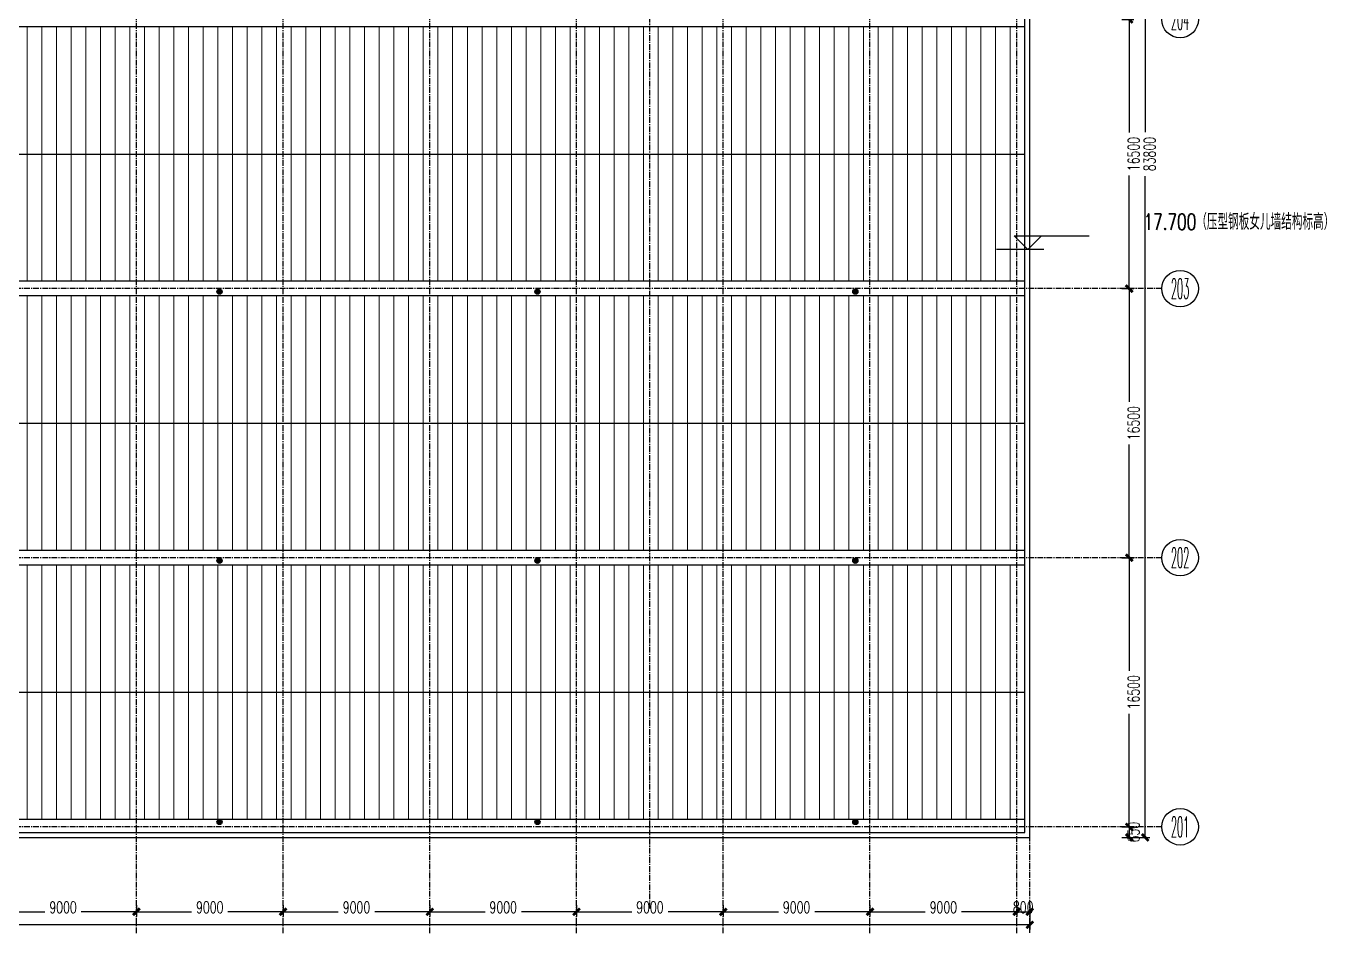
# Model space of a CAD drawing. Extents: x -599358 to 2865263, y -1062760 to 486533.
# Drawn here: x 1416432 to 1496236, y -927695 to -872087 of the extents above; entities that cross this region are included whole.
import ezdxf
from ezdxf.enums import TextEntityAlignment as Align

# ---------------------------------------------------------------- set-up
doc = ezdxf.new("R2010")
doc.units = 0
doc.linetypes.add('CENTER', pattern=[2, 1.25, -0.25, 0.25, -0.25])
for name, color, linetype in [('3符号', 173, 'Continuous'), ('A-LIN-V', 9, 'Continuous'), ('A-SFCE', 30, 'Continuous'), ('DIM', 173, 'Continuous'), ('DOTE', 1, 'CENTER'), ('虹吸雨水斗', 6, 'Continuous')]:
    doc.layers.add(name, color=color, linetype=linetype)
doc.layers.add('底板111', color=5, linetype='Continuous', lineweight=13)
doc.styles.add('_TCH_AXIS', font='COMPLEX', dxfattribs={"bigfont": 'GBCBIG'})
doc.styles.add('DHTEXT-1', font='romans.shx', dxfattribs={"width": 0.7, "bigfont": 'chinese.shx'})
doc.styles.add('卓越符号', font='ROMANS.shx', dxfattribs={"width": 0.7, "bigfont": 'CHINESE.shx'})
doc.dimstyles.new('ZN280', dxfattribs={"dimscale": 280, "dimtxt": 2.5, "dimasz": 1.5, "dimexe": 1, "dimexo": 2, "dimgap": 0.9, "dimtad": 1, "dimdec": 0, "dimdsep": 46, "dimtxsty": 'DHTEXT-1', "dimblk": 'ARCHTICK', "dimcen": 2.5, "dimclrd": 173, "dimclre": 173, "dimclrt": 7, "dimazin": 2, "dimtfac": 1, "dimtdec": 0, "dimtix": 1, "dimtmove": 2, "dimatfit": 3, "dimfxl": 0, "dimarcsym": 0})

# ---------------------------------------------------------------- blocks, each defined once
blk = doc.blocks.new('_ArchTick')
at = {"color": 0, "linetype": 'ByBlock', "const_width": 0.4}
blk.add_lwpolyline([(-0.5, -0.5), (0.5, 0.5)], dxfattribs=at)
blk = doc.blocks.new('*D1287')
at = {"layer": 'Defpoints', "color": 0, "ltscale": 2800, "transparency": 16777216}
for p in [(1414203, -925438), (1423203, -925438), (1423203, -926398)]:
    blk.add_point(p, dxfattribs=at)
at = {"layer": 'DIM', "color": 173, "linetype": 'ByBlock', "lineweight": -2, "ltscale": 2800, "transparency": 16777216}
for p, q in [((1414203, -925998), (1414203, -926678)), ((1414203, -926398), (1417588, -926398)), ((1423203, -926398), (1419819, -926398)), ((1423203, -925998), (1423203, -926678))]:
    blk.add_line(p, q, dxfattribs=at)
at = {"layer": 'DIM', "color": 173, "lineweight": -2, "ltscale": 2800, "transparency": 16777216, "xscale": 420, "yscale": 420, "zscale": 420, "rotation": 180}
blk.add_blockref('_ArchTick', (1414203, -926398), dxfattribs=at)
at = {"layer": 'DIM', "color": 173, "lineweight": -2, "ltscale": 2800, "transparency": 16777216, "xscale": 420, "yscale": 420, "zscale": 420}
blk.add_blockref('_ArchTick', (1423203, -926398), dxfattribs=at)
at = {"layer": 'DIM', "color": 7, "ltscale": 2800, "transparency": 16777216, "insert": (1418703, -926123), "char_height": 700, "attachment_point": 5, "style": 'DHTEXT-1'}
blk.add_mtext('9000', dxfattribs=at)
blk = doc.blocks.new('*D1288')
at = {"layer": 'Defpoints', "color": 0, "ltscale": 2800, "transparency": 16777216}
for p in [(1423203, -925438), (1432203, -925438), (1432203, -926398)]:
    blk.add_point(p, dxfattribs=at)
at = {"layer": 'DIM', "color": 173, "linetype": 'ByBlock', "lineweight": -2, "ltscale": 2800, "transparency": 16777216}
for p, q in [((1423203, -925998), (1423203, -926678)), ((1423203, -926398), (1426588, -926398)), ((1432203, -926398), (1428819, -926398)), ((1432203, -925998), (1432203, -926678))]:
    blk.add_line(p, q, dxfattribs=at)
at = {"layer": 'DIM', "color": 173, "lineweight": -2, "ltscale": 2800, "transparency": 16777216, "xscale": 420, "yscale": 420, "zscale": 420, "rotation": 180}
blk.add_blockref('_ArchTick', (1423203, -926398), dxfattribs=at)
at = {"layer": 'DIM', "color": 173, "lineweight": -2, "ltscale": 2800, "transparency": 16777216, "xscale": 420, "yscale": 420, "zscale": 420}
blk.add_blockref('_ArchTick', (1432203, -926398), dxfattribs=at)
at = {"layer": 'DIM', "color": 7, "ltscale": 2800, "transparency": 16777216, "insert": (1427703, -926123), "char_height": 700, "attachment_point": 5, "style": 'DHTEXT-1'}
blk.add_mtext('9000', dxfattribs=at)
blk = doc.blocks.new('*D1289')
at = {"layer": 'Defpoints', "color": 0, "ltscale": 2800, "transparency": 16777216}
for p in [(1432203, -925438), (1441203, -925438), (1441203, -926398)]:
    blk.add_point(p, dxfattribs=at)
at = {"layer": 'DIM', "color": 173, "linetype": 'ByBlock', "lineweight": -2, "ltscale": 2800, "transparency": 16777216}
for p, q in [((1432203, -925998), (1432203, -926678)), ((1432203, -926398), (1435588, -926398)), ((1441203, -926398), (1437819, -926398)), ((1441203, -925998), (1441203, -926678))]:
    blk.add_line(p, q, dxfattribs=at)
at = {"layer": 'DIM', "color": 173, "lineweight": -2, "ltscale": 2800, "transparency": 16777216, "xscale": 420, "yscale": 420, "zscale": 420, "rotation": 180}
blk.add_blockref('_ArchTick', (1432203, -926398), dxfattribs=at)
at = {"layer": 'DIM', "color": 173, "lineweight": -2, "ltscale": 2800, "transparency": 16777216, "xscale": 420, "yscale": 420, "zscale": 420}
blk.add_blockref('_ArchTick', (1441203, -926398), dxfattribs=at)
at = {"layer": 'DIM', "color": 7, "ltscale": 2800, "transparency": 16777216, "insert": (1436703, -926123), "char_height": 700, "attachment_point": 5, "style": 'DHTEXT-1'}
blk.add_mtext('9000', dxfattribs=at)
blk = doc.blocks.new('*D1290')
at = {"layer": 'Defpoints', "color": 0, "ltscale": 2800, "transparency": 16777216}
for p in [(1441203, -925438), (1450203, -925438), (1450203, -926398)]:
    blk.add_point(p, dxfattribs=at)
at = {"layer": 'DIM', "color": 173, "linetype": 'ByBlock', "lineweight": -2, "ltscale": 2800, "transparency": 16777216}
for p, q in [((1441203, -925998), (1441203, -926678)), ((1441203, -926398), (1444588, -926398)), ((1450203, -926398), (1446819, -926398)), ((1450203, -925998), (1450203, -926678))]:
    blk.add_line(p, q, dxfattribs=at)
at = {"layer": 'DIM', "color": 173, "lineweight": -2, "ltscale": 2800, "transparency": 16777216, "xscale": 420, "yscale": 420, "zscale": 420, "rotation": 180}
blk.add_blockref('_ArchTick', (1441203, -926398), dxfattribs=at)
at = {"layer": 'DIM', "color": 173, "lineweight": -2, "ltscale": 2800, "transparency": 16777216, "xscale": 420, "yscale": 420, "zscale": 420}
blk.add_blockref('_ArchTick', (1450203, -926398), dxfattribs=at)
at = {"layer": 'DIM', "color": 7, "ltscale": 2800, "transparency": 16777216, "insert": (1445703, -926123), "char_height": 700, "attachment_point": 5, "style": 'DHTEXT-1'}
blk.add_mtext('9000', dxfattribs=at)
blk = doc.blocks.new('*D1291')
at = {"layer": 'Defpoints', "color": 0, "ltscale": 2800, "transparency": 16777216}
for p in [(1450203, -925438), (1459203, -925438), (1459203, -926398)]:
    blk.add_point(p, dxfattribs=at)
at = {"layer": 'DIM', "color": 173, "linetype": 'ByBlock', "lineweight": -2, "ltscale": 2800, "transparency": 16777216}
for p, q in [((1450203, -925998), (1450203, -926678)), ((1450203, -926398), (1453588, -926398)), ((1459203, -926398), (1455819, -926398)), ((1459203, -925998), (1459203, -926678))]:
    blk.add_line(p, q, dxfattribs=at)
at = {"layer": 'DIM', "color": 173, "lineweight": -2, "ltscale": 2800, "transparency": 16777216, "xscale": 420, "yscale": 420, "zscale": 420, "rotation": 180}
blk.add_blockref('_ArchTick', (1450203, -926398), dxfattribs=at)
at = {"layer": 'DIM', "color": 173, "lineweight": -2, "ltscale": 2800, "transparency": 16777216, "xscale": 420, "yscale": 420, "zscale": 420}
blk.add_blockref('_ArchTick', (1459203, -926398), dxfattribs=at)
at = {"layer": 'DIM', "color": 7, "ltscale": 2800, "transparency": 16777216, "insert": (1454703, -926123), "char_height": 700, "attachment_point": 5, "style": 'DHTEXT-1'}
blk.add_mtext('9000', dxfattribs=at)
blk = doc.blocks.new('*D1292')
at = {"layer": 'Defpoints', "color": 0, "ltscale": 2800, "transparency": 16777216}
for p in [(1459203, -925438), (1468203, -925438), (1468203, -926398)]:
    blk.add_point(p, dxfattribs=at)
at = {"layer": 'DIM', "color": 173, "linetype": 'ByBlock', "lineweight": -2, "ltscale": 2800, "transparency": 16777216}
for p, q in [((1459203, -925998), (1459203, -926678)), ((1459203, -926398), (1462588, -926398)), ((1468203, -926398), (1464819, -926398)), ((1468203, -925998), (1468203, -926678))]:
    blk.add_line(p, q, dxfattribs=at)
at = {"layer": 'DIM', "color": 173, "lineweight": -2, "ltscale": 2800, "transparency": 16777216, "xscale": 420, "yscale": 420, "zscale": 420, "rotation": 180}
blk.add_blockref('_ArchTick', (1459203, -926398), dxfattribs=at)
at = {"layer": 'DIM', "color": 173, "lineweight": -2, "ltscale": 2800, "transparency": 16777216, "xscale": 420, "yscale": 420, "zscale": 420}
blk.add_blockref('_ArchTick', (1468203, -926398), dxfattribs=at)
at = {"layer": 'DIM', "color": 7, "ltscale": 2800, "transparency": 16777216, "insert": (1463703, -926123), "char_height": 700, "attachment_point": 5, "style": 'DHTEXT-1'}
blk.add_mtext('9000', dxfattribs=at)
blk = doc.blocks.new('*D1293')
at = {"layer": 'Defpoints', "color": 0, "ltscale": 2800, "transparency": 16777216}
for p in [(1468203, -925438), (1477203, -925438), (1477203, -926398)]:
    blk.add_point(p, dxfattribs=at)
at = {"layer": 'DIM', "color": 173, "linetype": 'ByBlock', "lineweight": -2, "ltscale": 2800, "transparency": 16777216}
for p, q in [((1468203, -925998), (1468203, -926678)), ((1468203, -926398), (1471588, -926398)), ((1477203, -926398), (1473819, -926398)), ((1477203, -925998), (1477203, -926678))]:
    blk.add_line(p, q, dxfattribs=at)
at = {"layer": 'DIM', "color": 173, "lineweight": -2, "ltscale": 2800, "transparency": 16777216, "xscale": 420, "yscale": 420, "zscale": 420, "rotation": 180}
blk.add_blockref('_ArchTick', (1468203, -926398), dxfattribs=at)
at = {"layer": 'DIM', "color": 173, "lineweight": -2, "ltscale": 2800, "transparency": 16777216, "xscale": 420, "yscale": 420, "zscale": 420}
blk.add_blockref('_ArchTick', (1477203, -926398), dxfattribs=at)
at = {"layer": 'DIM', "color": 7, "ltscale": 2800, "transparency": 16777216, "insert": (1472703, -926123), "char_height": 700, "attachment_point": 5, "style": 'DHTEXT-1'}
blk.add_mtext('9000', dxfattribs=at)
blk = doc.blocks.new('*D1294')
at = {"layer": 'Defpoints', "color": 0, "ltscale": 2800, "transparency": 16777216}
for p in [(1477203, -925438), (1478003, -925438), (1478003, -926398)]:
    blk.add_point(p, dxfattribs=at)
at = {"layer": 'DIM', "color": 173, "linetype": 'ByBlock', "lineweight": -2, "ltscale": 2800, "transparency": 16777216}
for p, q in [((1477203, -925998), (1477203, -926678)), ((1477203, -926398), (1478003, -926398)), ((1478003, -925998), (1478003, -926678))]:
    blk.add_line(p, q, dxfattribs=at)
at = {"layer": 'DIM', "color": 173, "lineweight": -2, "ltscale": 2800, "transparency": 16777216, "xscale": 420, "yscale": 420, "zscale": 420, "rotation": 180}
blk.add_blockref('_ArchTick', (1477203, -926398), dxfattribs=at)
at = {"layer": 'DIM', "color": 173, "lineweight": -2, "ltscale": 2800, "transparency": 16777216, "xscale": 420, "yscale": 420, "zscale": 420}
blk.add_blockref('_ArchTick', (1478003, -926398), dxfattribs=at)
at = {"layer": 'DIM', "color": 7, "ltscale": 2800, "transparency": 16777216, "insert": (1477603, -926123), "char_height": 700, "attachment_point": 5, "style": 'DHTEXT-1'}
blk.add_mtext('800', dxfattribs=at)
blk = doc.blocks.new('*D1298')
at = {"layer": 'Defpoints', "color": 0, "ltscale": 2800, "transparency": 16777216}
for p in [(1483088, -871688), (1483088, -888188), (1484103, -888188)]:
    blk.add_point(p, dxfattribs=at)
at = {"layer": 'DIM', "color": 173, "linetype": 'ByBlock', "lineweight": -2, "ltscale": 2800, "transparency": 16777216}
for p, q in [((1483648, -871688), (1484383, -871688)), ((1484103, -871688), (1484103, -878624)), ((1484103, -888188), (1484103, -881252)), ((1483648, -888188), (1484383, -888188))]:
    blk.add_line(p, q, dxfattribs=at)
at = {"layer": 'DIM', "color": 173, "lineweight": -2, "ltscale": 2800, "transparency": 16777216, "xscale": 420, "yscale": 420, "zscale": 420}
for p, rotation in [((1484103, -871688), 90), ((1484103, -888188), 270)]:
    blk.add_blockref('_ArchTick', p, dxfattribs=dict(at, rotation=rotation))
at = {"layer": 'DIM', "color": 7, "ltscale": 2800, "transparency": 16777216, "insert": (1484378, -879938), "char_height": 700, "attachment_point": 5, "rotation": 90, "style": 'DHTEXT-1'}
blk.add_mtext('16500', dxfattribs=at)
blk = doc.blocks.new('*D1299')
at = {"layer": 'Defpoints', "color": 0, "ltscale": 2800, "transparency": 16777216}
for p in [(1483088, -888188), (1483088, -904688), (1484103, -904688)]:
    blk.add_point(p, dxfattribs=at)
at = {"layer": 'DIM', "color": 173, "linetype": 'ByBlock', "lineweight": -2, "ltscale": 2800, "transparency": 16777216}
for p, q in [((1483648, -888188), (1484383, -888188)), ((1484103, -888188), (1484103, -895124)), ((1484103, -904688), (1484103, -897752)), ((1483648, -904688), (1484383, -904688))]:
    blk.add_line(p, q, dxfattribs=at)
at = {"layer": 'DIM', "color": 173, "lineweight": -2, "ltscale": 2800, "transparency": 16777216, "xscale": 420, "yscale": 420, "zscale": 420}
for p, rotation in [((1484103, -888188), 90), ((1484103, -904688), 270)]:
    blk.add_blockref('_ArchTick', p, dxfattribs=dict(at, rotation=rotation))
at = {"layer": 'DIM', "color": 7, "ltscale": 2800, "transparency": 16777216, "insert": (1484378, -896438), "char_height": 700, "attachment_point": 5, "rotation": 90, "style": 'DHTEXT-1'}
blk.add_mtext('16500', dxfattribs=at)
blk = doc.blocks.new('*D1300')
at = {"layer": 'Defpoints', "color": 0, "ltscale": 2800, "transparency": 16777216}
for p in [(1483088, -904688), (1483088, -921188), (1484103, -921188)]:
    blk.add_point(p, dxfattribs=at)
at = {"layer": 'DIM', "color": 173, "linetype": 'ByBlock', "lineweight": -2, "ltscale": 2800, "transparency": 16777216}
for p, q in [((1483648, -904688), (1484383, -904688)), ((1484103, -904688), (1484103, -911624)), ((1484103, -921188), (1484103, -914252)), ((1483648, -921188), (1484383, -921188))]:
    blk.add_line(p, q, dxfattribs=at)
at = {"layer": 'DIM', "color": 173, "lineweight": -2, "ltscale": 2800, "transparency": 16777216, "xscale": 420, "yscale": 420, "zscale": 420}
for p, rotation in [((1484103, -904688), 90), ((1484103, -921188), 270)]:
    blk.add_blockref('_ArchTick', p, dxfattribs=dict(at, rotation=rotation))
at = {"layer": 'DIM', "color": 7, "ltscale": 2800, "transparency": 16777216, "insert": (1484378, -912938), "char_height": 700, "attachment_point": 5, "rotation": 90, "style": 'DHTEXT-1'}
blk.add_mtext('16500', dxfattribs=at)
blk = doc.blocks.new('*D1301')
at = {"layer": 'Defpoints', "color": 0, "ltscale": 2800, "transparency": 16777216}
for p in [(1483088, -921188), (1483088, -921838), (1484103, -921838)]:
    blk.add_point(p, dxfattribs=at)
at = {"layer": 'DIM', "color": 173, "linetype": 'ByBlock', "lineweight": -2, "ltscale": 2800, "transparency": 16777216}
for p, q in [((1483648, -921188), (1484383, -921188)), ((1484103, -921188), (1484103, -921838)), ((1483648, -921838), (1484383, -921838))]:
    blk.add_line(p, q, dxfattribs=at)
at = {"layer": 'DIM', "color": 173, "lineweight": -2, "ltscale": 2800, "transparency": 16777216, "xscale": 420, "yscale": 420, "zscale": 420}
for p, rotation in [((1484103, -921188), 90), ((1484103, -921838), 270)]:
    blk.add_blockref('_ArchTick', p, dxfattribs=dict(at, rotation=rotation))
at = {"layer": 'DIM', "color": 7, "ltscale": 2800, "transparency": 16777216, "insert": (1484378, -921513), "char_height": 700, "attachment_point": 5, "rotation": 90, "style": 'DHTEXT-1'}
blk.add_mtext('650', dxfattribs=at)
blk = doc.blocks.new('*D1302')
at = {"layer": 'Defpoints', "color": 0, "ltscale": 2800, "transparency": 16777216}
for p in [(1320003, -925538), (1478003, -925538), (1478003, -927198)]:
    blk.add_point(p, dxfattribs=at)
at = {"layer": 'DIM', "color": 173, "linetype": 'ByBlock', "lineweight": -2, "ltscale": 2800, "transparency": 16777216}
for p, q in [((1320003, -926098), (1320003, -927478)), ((1478003, -926098), (1478003, -927478)), ((1320003, -927198), (1397456, -927198)), ((1478003, -927198), (1400550, -927198))]:
    blk.add_line(p, q, dxfattribs=at)
at = {"layer": 'DIM', "color": 173, "lineweight": -2, "ltscale": 2800, "transparency": 16777216, "xscale": 420, "yscale": 420, "zscale": 420, "rotation": 180}
blk.add_blockref('_ArchTick', (1320003, -927198), dxfattribs=at)
at = {"layer": 'DIM', "color": 173, "lineweight": -2, "ltscale": 2800, "transparency": 16777216, "xscale": 420, "yscale": 420, "zscale": 420}
blk.add_blockref('_ArchTick', (1478003, -927198), dxfattribs=at)
at = {"layer": 'DIM', "color": 7, "ltscale": 2800, "transparency": 16777216, "insert": (1399003, -926923), "char_height": 700, "attachment_point": 5, "style": 'DHTEXT-1'}
blk.add_mtext('158000', dxfattribs=at)
blk = doc.blocks.new('*D1323')
at = {"layer": 'Defpoints', "color": 0, "ltscale": 2800, "transparency": 16777216}
for p in [(1483188, -838038), (1483188, -921838), (1485083, -921838)]:
    blk.add_point(p, dxfattribs=at)
at = {"layer": 'DIM', "color": 173, "linetype": 'ByBlock', "lineweight": -2, "ltscale": 2800, "transparency": 16777216}
for p, q in [((1483748, -838038), (1485363, -838038)), ((1485083, -838038), (1485083, -878589)), ((1485083, -921838), (1485083, -881287)), ((1483748, -921838), (1485363, -921838))]:
    blk.add_line(p, q, dxfattribs=at)
at = {"layer": 'DIM', "color": 173, "lineweight": -2, "ltscale": 2800, "transparency": 16777216, "xscale": 420, "yscale": 420, "zscale": 420}
for p, rotation in [((1485083, -838038), 90), ((1485083, -921838), 270)]:
    blk.add_blockref('_ArchTick', p, dxfattribs=dict(at, rotation=rotation))
at = {"layer": 'DIM', "color": 7, "ltscale": 2800, "transparency": 16777216, "insert": (1485358, -879938), "char_height": 700, "attachment_point": 5, "rotation": 90, "style": 'DHTEXT-1'}
blk.add_mtext('83800', dxfattribs=at)
blk = doc.blocks.new('卓越-轴号')
blk.add_circle((0, 0), 4)
at = {"color": 0, "style": '_TCH_AXIS', "width": 1.041667, "flags": 8}
blk.add_attdef('A', text='', height=4.48, dxfattribs=at).set_placement((-2, -2.24), (2, -2.24), align=Align.FIT)
blk = doc.blocks.new('*U612')
at = {"ltscale": 10}
blk.add_line((3.48, 0), (-6.85, 0), dxfattribs=at)
blk.add_lwpolyline([(3, 3), (0, 0), (-3, 3), (13.45, 3)])
at = {"color": 0, "style": '卓越符号', "width": 0.7, "flags": 8}
blk.add_attdef('±0.000', text='', height=3.5, dxfattribs=at).set_placement((13.45, 4.35), align=Align.RIGHT)
blk = doc.blocks.new('“奔腾”虹吸雨水斗')
at = {"layer": '虹吸雨水斗', "lineweight": 25}
for p, q in [((946944, 86685), (947028, 86658)), ((947028, 86641), (946944, 86614)), ((947032, 86673), (946946, 86692)), ((946946, 86607), (947032, 86625)), ((946982, 86753), (947040, 86688)), ((947040, 86611), (946982, 86546)), ((947052, 86699), (946987, 86758)), ((946987, 86541), (947052, 86600)), ((947048, 86793), (947066, 86707)), ((947066, 86592), (947048, 86506)), ((947082, 86711), (947055, 86795)), ((947055, 86504), (947082, 86587)), ((947125, 86795), (947098, 86711)), ((947098, 86587), (947125, 86504)), ((947114, 86707), (947132, 86793)), ((947132, 86506), (947114, 86592)), ((947194, 86758), (947128, 86699)), ((947128, 86600), (947194, 86541)), ((947140, 86688), (947199, 86753)), ((947199, 86546), (947140, 86611)), ((947234, 86692), (947148, 86673)), ((947148, 86625), (947234, 86607)), ((947152, 86658), (947236, 86685)), ((947236, 86614), (947152, 86641))]:
    blk.add_line(p, q, dxfattribs=at)
for radius in [150, 47.6]:
    blk.add_circle((947090, 86649), radius, dxfattribs=at)
for centre, start, end in [((947025, 86649), 291.63817, 68.36747), ((947034, 86682), 261.63817, 38.36747), ((947034, 86617), 321.63817, 98.36747), ((947057, 86706), 231.63817, 8.36747), ((947057, 86593), 351.63817, 128.36747), ((947090, 86715), 201.63817, 338.36747), ((947090, 86584), 21.63817, 158.36747), ((947123, 86706), 171.63817, 308.36747), ((947123, 86593), 51.63817, 188.36747), ((947147, 86682), 141.63817, 278.36747), ((947147, 86617), 81.63817, 218.36747), ((947155, 86649), 111.63817, 248.36747)]:
    blk.add_arc(centre, 8.82, start, end, dxfattribs=at)

msp = doc.modelspace()

# ---------------------------------------------------------------- linework, layer by layer
at = {"layer": 'A-LIN-V'}
for points in [[(1477703.3, -872137.9), (1331468.2, -872137.9)], [(1477703.3, -887737.9), (1326407.8, -887737.9)], [(1477703.3, -888637.9), (1326115.9, -888637.9)], [(1477703.3, -904237.9), (1321055.5, -904237.9)], [(1477703.3, -905137.9), (1320603.3, -905137.9)], [(1477703.3, -920737.9), (1320303.3, -920737.9)]]:
    msp.add_lwpolyline(points, dxfattribs=at)
at = {"layer": 'A-SFCE'}
for points in [[(1320603.3, -906687.9), (1320003.3, -906687.9), (1320003.3, -921837.9), (1478003.3, -921837.9), (1478003.3, -921837.9), (1478003.3, -838037.9), (1341478.4, -838037.9), (1320003.3, -904240.4), (1320003.3, -905187.9)], [(1320303.3, -906987.9), (1320303.3, -921537.9), (1477703.3, -921537.9), (1477703.3, -838337.9), (1341696.5, -838337.9), (1320303.3, -904287.9), (1320303.3, -904887.9)], [(1328198.9, -879937.9), (1477703.3, -879937.9)], [(1322849.8, -896437.9), (1477703.3, -896437.9)], [(1320303.3, -912937.9), (1477703.3, -912937.9)]]:
    msp.add_lwpolyline(points, dxfattribs=at)
at = {"layer": 'DOTE', "ltscale": 280}
for p, q in [((1423203.3, -927706.6), (1423203.3, -832287.9)), ((1432203.3, -927706.6), (1432203.3, -832287.9)), ((1441203.3, -927706.6), (1441203.3, -832287.9)), ((1450203.3, -927706.6), (1450203.3, -832287.9)), ((1459203.3, -927706.6), (1459203.3, -832287.9)), ((1468203.3, -927706.6), (1468203.3, -832287.9)), ((1477203.3, -927706.6), (1477203.3, -832287.9)), ((1478003.3, -927684.3), (1478003.3, -832287.9)), ((1454703.3, -926186.7), (1454703.3, -832387.9)), ((1486107.5, -888187.9), (1309807.5, -888187.9)), ((1486107.5, -904687.9), (1309807.5, -904687.9)), ((1486107.5, -921187.9), (1309807.5, -921187.9))]:
    msp.add_line(p, q, dxfattribs=at)
at = {"layer": '底板111', "ltscale": 2500}
for p, q in [((1416503.3, -879937.9), (1416503.3, -872137.9)), ((1417403.3, -879937.9), (1417403.3, -872137.9)), ((1418303.3, -879937.9), (1418303.3, -872137.9)), ((1419203.3, -879937.9), (1419203.3, -872137.9)), ((1420103.3, -879937.9), (1420103.3, -872137.9)), ((1421003.3, -879937.9), (1421003.3, -872137.9)), ((1421903.3, -879937.9), (1421903.3, -872137.9)), ((1422803.3, -879937.9), (1422803.3, -872137.9)), ((1423703.3, -879937.9), (1423703.3, -872137.9)), ((1424603.3, -879937.9), (1424603.3, -872137.9)), ((1425503.3, -879937.9), (1425503.3, -872137.9)), ((1426403.3, -879937.9), (1426403.3, -872137.9)), ((1427303.3, -879937.9), (1427303.3, -872137.9)), ((1428203.3, -879937.9), (1428203.3, -872137.9)), ((1429103.3, -879937.9), (1429103.3, -872137.9)), ((1430003.3, -879937.9), (1430003.3, -872137.9)), ((1430903.3, -879937.9), (1430903.3, -872137.9)), ((1431803.3, -879937.9), (1431803.3, -872137.9)), ((1432703.3, -879937.9), (1432703.3, -872137.9)), ((1433603.3, -879937.9), (1433603.3, -872137.9)), ((1434503.3, -879937.9), (1434503.3, -872137.9)), ((1435403.3, -879937.9), (1435403.3, -872137.9)), ((1436303.3, -879937.9), (1436303.3, -872137.9)), ((1437203.3, -879937.9), (1437203.3, -872137.9)), ((1438103.3, -879937.9), (1438103.3, -872137.9)), ((1439003.3, -879937.9), (1439003.3, -872137.9)), ((1439903.3, -879937.9), (1439903.3, -872137.9)), ((1440803.3, -879937.9), (1440803.3, -872137.9)), ((1441703.3, -879937.9), (1441703.3, -872137.9)), ((1442603.3, -879937.9), (1442603.3, -872137.9)), ((1443503.3, -879937.9), (1443503.3, -872137.9)), ((1444403.3, -879937.9), (1444403.3, -872137.9)), ((1445303.3, -879937.9), (1445303.3, -872137.9)), ((1446203.3, -879937.9), (1446203.3, -872137.9)), ((1447103.3, -879937.9), (1447103.3, -872137.9)), ((1448003.3, -879937.9), (1448003.3, -872137.9)), ((1448903.3, -879937.9), (1448903.3, -872137.9)), ((1449803.3, -879937.9), (1449803.3, -872137.9)), ((1450703.3, -879937.9), (1450703.3, -872137.9)), ((1451603.3, -879937.9), (1451603.3, -872137.9)), ((1452503.3, -879937.9), (1452503.3, -872137.9)), ((1453403.3, -879937.9), (1453403.3, -872137.9)), ((1454303.3, -879937.9), (1454303.3, -872137.9)), ((1455203.3, -879937.9), (1455203.3, -872137.9)), ((1456103.3, -879937.9), (1456103.3, -872137.9)), ((1457003.3, -879937.9), (1457003.3, -872137.9)), ((1457903.3, -879937.9), (1457903.3, -872137.9)), ((1458803.3, -879937.9), (1458803.3, -872137.9)), ((1459703.3, -879937.9), (1459703.3, -872137.9)), ((1460603.3, -879937.9), (1460603.3, -872137.9)), ((1461503.3, -879937.9), (1461503.3, -872137.9)), ((1462403.3, -879937.9), (1462403.3, -872137.9)), ((1463303.3, -879937.9), (1463303.3, -872137.9)), ((1464203.3, -879937.9), (1464203.3, -872137.9)), ((1465103.3, -879937.9), (1465103.3, -872137.9)), ((1466003.3, -879937.9), (1466003.3, -872137.9)), ((1466903.3, -879937.9), (1466903.3, -872137.9)), ((1467803.3, -879937.9), (1467803.3, -872137.9)), ((1468703.3, -879937.9), (1468703.3, -872137.9)), ((1469603.3, -879937.9), (1469603.3, -872137.9)), ((1470503.3, -879937.9), (1470503.3, -872137.9)), ((1471403.3, -879937.9), (1471403.3, -872137.9)), ((1472303.3, -879937.9), (1472303.3, -872137.9)), ((1473203.3, -879937.9), (1473203.3, -872137.9)), ((1474103.3, -879937.9), (1474103.3, -872137.9)), ((1475003.3, -879937.9), (1475003.3, -872137.9)), ((1475903.3, -879937.9), (1475903.3, -872137.9)), ((1476803.3, -879937.9), (1476803.3, -872137.9)), ((1416503.3, -879937.9), (1416503.3, -887737.9)), ((1417403.3, -879937.9), (1417403.3, -887737.9)), ((1418303.3, -879937.9), (1418303.3, -887737.9)), ((1419203.3, -879937.9), (1419203.3, -887737.9)), ((1420103.3, -879937.9), (1420103.3, -887737.9)), ((1421003.3, -879937.9), (1421003.3, -887737.9)), ((1421903.3, -879937.9), (1421903.3, -887737.9)), ((1422803.3, -879937.9), (1422803.3, -887737.9)), ((1423703.3, -879937.9), (1423703.3, -887737.9)), ((1424603.3, -879937.9), (1424603.3, -887737.9)), ((1425503.3, -879937.9), (1425503.3, -887737.9)), ((1426403.3, -879937.9), (1426403.3, -887737.9)), ((1427303.3, -879937.9), (1427303.3, -887737.9)), ((1428203.3, -879937.9), (1428203.3, -887737.9)), ((1429103.3, -879937.9), (1429103.3, -887737.9)), ((1430003.3, -879937.9), (1430003.3, -887737.9)), ((1430903.3, -879937.9), (1430903.3, -887737.9)), ((1431803.3, -879937.9), (1431803.3, -887737.9)), ((1432703.3, -879937.9), (1432703.3, -887737.9)), ((1433603.3, -879937.9), (1433603.3, -887737.9)), ((1434503.3, -879937.9), (1434503.3, -887737.9)), ((1435403.3, -879937.9), (1435403.3, -887737.9)), ((1436303.3, -879937.9), (1436303.3, -887737.9)), ((1437203.3, -879937.9), (1437203.3, -887737.9)), ((1438103.3, -879937.9), (1438103.3, -887737.9)), ((1439003.3, -879937.9), (1439003.3, -887737.9)), ((1439903.3, -879937.9), (1439903.3, -887737.9)), ((1440803.3, -879937.9), (1440803.3, -887737.9)), ((1441703.3, -879937.9), (1441703.3, -887737.9)), ((1442603.3, -879937.9), (1442603.3, -887737.9)), ((1443503.3, -879937.9), (1443503.3, -887737.9)), ((1444403.3, -879937.9), (1444403.3, -887737.9)), ((1445303.3, -879937.9), (1445303.3, -887737.9)), ((1446203.3, -879937.9), (1446203.3, -887737.9)), ((1447103.3, -879937.9), (1447103.3, -887737.9)), ((1448003.3, -879937.9), (1448003.3, -887737.9)), ((1448903.3, -879937.9), (1448903.3, -887737.9)), ((1449803.3, -879937.9), (1449803.3, -887737.9)), ((1450703.3, -879937.9), (1450703.3, -887737.9)), ((1451603.3, -879937.9), (1451603.3, -887737.9)), ((1452503.3, -879937.9), (1452503.3, -887737.9)), ((1453403.3, -879937.9), (1453403.3, -887737.9)), ((1454303.3, -879937.9), (1454303.3, -887737.9)), ((1455203.3, -879937.9), (1455203.3, -887737.9)), ((1456103.3, -879937.9), (1456103.3, -887737.9)), ((1457003.3, -879937.9), (1457003.3, -887737.9)), ((1457903.3, -879937.9), (1457903.3, -887737.9)), ((1458803.3, -879937.9), (1458803.3, -887737.9)), ((1459703.3, -879937.9), (1459703.3, -887737.9)), ((1460603.3, -879937.9), (1460603.3, -887737.9)), ((1461503.3, -879937.9), (1461503.3, -887737.9)), ((1462403.3, -879937.9), (1462403.3, -887737.9)), ((1463303.3, -879937.9), (1463303.3, -887737.9)), ((1464203.3, -879937.9), (1464203.3, -887737.9)), ((1465103.3, -879937.9), (1465103.3, -887737.9)), ((1466003.3, -879937.9), (1466003.3, -887737.9)), ((1466903.3, -879937.9), (1466903.3, -887737.9)), ((1467803.3, -879937.9), (1467803.3, -887737.9)), ((1468703.3, -879937.9), (1468703.3, -887737.9)), ((1469603.3, -879937.9), (1469603.3, -887737.9)), ((1470503.3, -879937.9), (1470503.3, -887737.9)), ((1471403.3, -879937.9), (1471403.3, -887737.9)), ((1472303.3, -879937.9), (1472303.3, -887737.9)), ((1473203.3, -879937.9), (1473203.3, -887737.9)), ((1474103.3, -879937.9), (1474103.3, -887737.9)), ((1475003.3, -879937.9), (1475003.3, -887737.9)), ((1475903.3, -879937.9), (1475903.3, -887737.9)), ((1476803.3, -879937.9), (1476803.3, -887737.9)), ((1416503.3, -896437.9), (1416503.3, -888637.9)), ((1417403.3, -896437.9), (1417403.3, -888637.9)), ((1418303.3, -896437.9), (1418303.3, -888637.9)), ((1419203.3, -896437.9), (1419203.3, -888637.9)), ((1420103.3, -896437.9), (1420103.3, -888637.9)), ((1421003.3, -896437.9), (1421003.3, -888637.9)), ((1421903.3, -896437.9), (1421903.3, -888637.9)), ((1422803.3, -896437.9), (1422803.3, -888637.9)), ((1423703.3, -896437.9), (1423703.3, -888637.9)), ((1424603.3, -896437.9), (1424603.3, -888637.9)), ((1425503.3, -896437.9), (1425503.3, -888637.9)), ((1426403.3, -896437.9), (1426403.3, -888637.9)), ((1427303.3, -896437.9), (1427303.3, -888637.9)), ((1428203.3, -896437.9), (1428203.3, -888637.9)), ((1429103.3, -896437.9), (1429103.3, -888637.9)), ((1430003.3, -896437.9), (1430003.3, -888637.9)), ((1430903.3, -896437.9), (1430903.3, -888637.9)), ((1431803.3, -896437.9), (1431803.3, -888637.9)), ((1432703.3, -896437.9), (1432703.3, -888637.9)), ((1433603.3, -896437.9), (1433603.3, -888637.9)), ((1434503.3, -896437.9), (1434503.3, -888637.9)), ((1435403.3, -896437.9), (1435403.3, -888637.9)), ((1436303.3, -896437.9), (1436303.3, -888637.9)), ((1437203.3, -896437.9), (1437203.3, -888637.9)), ((1438103.3, -896437.9), (1438103.3, -888637.9)), ((1439003.3, -896437.9), (1439003.3, -888637.9)), ((1439903.3, -896437.9), (1439903.3, -888637.9)), ((1440803.3, -896437.9), (1440803.3, -888637.9)), ((1441703.3, -896437.9), (1441703.3, -888637.9)), ((1442603.3, -896437.9), (1442603.3, -888637.9)), ((1443503.3, -896437.9), (1443503.3, -888637.9)), ((1444403.3, -896437.9), (1444403.3, -888637.9)), ((1445303.3, -896437.9), (1445303.3, -888637.9)), ((1446203.3, -896437.9), (1446203.3, -888637.9)), ((1447103.3, -896437.9), (1447103.3, -888637.9)), ((1448003.3, -896437.9), (1448003.3, -888637.9)), ((1448903.3, -896437.9), (1448903.3, -888637.9)), ((1449803.3, -896437.9), (1449803.3, -888637.9)), ((1450703.3, -896437.9), (1450703.3, -888637.9)), ((1451603.3, -896437.9), (1451603.3, -888637.9)), ((1452503.3, -896437.9), (1452503.3, -888637.9)), ((1453403.3, -896437.9), (1453403.3, -888637.9)), ((1454303.3, -896437.9), (1454303.3, -888637.9)), ((1455203.3, -896437.9), (1455203.3, -888637.9)), ((1456103.3, -896437.9), (1456103.3, -888637.9)), ((1457003.3, -896437.9), (1457003.3, -888637.9)), ((1457903.3, -896437.9), (1457903.3, -888637.9)), ((1458803.3, -896437.9), (1458803.3, -888637.9)), ((1459703.3, -896437.9), (1459703.3, -888637.9)), ((1460603.3, -896437.9), (1460603.3, -888637.9)), ((1461503.3, -896437.9), (1461503.3, -888637.9)), ((1462403.3, -896437.9), (1462403.3, -888637.9)), ((1463303.3, -896437.9), (1463303.3, -888637.9)), ((1464203.3, -896437.9), (1464203.3, -888637.9)), ((1465103.3, -896437.9), (1465103.3, -888637.9)), ((1466003.3, -896437.9), (1466003.3, -888637.9)), ((1466903.3, -896437.9), (1466903.3, -888637.9)), ((1467803.3, -896437.9), (1467803.3, -888637.9)), ((1468703.3, -896437.9), (1468703.3, -888637.9)), ((1469603.3, -896437.9), (1469603.3, -888637.9)), ((1470503.3, -896437.9), (1470503.3, -888637.9)), ((1471403.3, -896437.9), (1471403.3, -888637.9)), ((1472303.3, -896437.9), (1472303.3, -888637.9)), ((1473203.3, -896437.9), (1473203.3, -888637.9)), ((1474103.3, -896437.9), (1474103.3, -888637.9)), ((1475003.3, -896437.9), (1475003.3, -888637.9)), ((1475903.3, -896437.9), (1475903.3, -888637.9)), ((1476803.3, -896437.9), (1476803.3, -888637.9)), ((1416503.3, -896437.9), (1416503.3, -904237.9)), ((1417403.3, -896437.9), (1417403.3, -904237.9)), ((1418303.3, -896437.9), (1418303.3, -904237.9)), ((1419203.3, -896437.9), (1419203.3, -904237.9)), ((1420103.3, -896437.9), (1420103.3, -904237.9)), ((1421003.3, -896437.9), (1421003.3, -904237.9)), ((1421903.3, -896437.9), (1421903.3, -904237.9)), ((1422803.3, -896437.9), (1422803.3, -904237.9)), ((1423703.3, -896437.9), (1423703.3, -904237.9)), ((1424603.3, -896437.9), (1424603.3, -904237.9)), ((1425503.3, -896437.9), (1425503.3, -904237.9)), ((1426403.3, -896437.9), (1426403.3, -904237.9)), ((1427303.3, -896437.9), (1427303.3, -904237.9)), ((1428203.3, -896437.9), (1428203.3, -904237.9)), ((1429103.3, -896437.9), (1429103.3, -904237.9)), ((1430003.3, -896437.9), (1430003.3, -904237.9)), ((1430903.3, -896437.9), (1430903.3, -904237.9)), ((1431803.3, -896437.9), (1431803.3, -904237.9)), ((1432703.3, -896437.9), (1432703.3, -904237.9)), ((1433603.3, -896437.9), (1433603.3, -904237.9)), ((1434503.3, -896437.9), (1434503.3, -904237.9)), ((1435403.3, -896437.9), (1435403.3, -904237.9)), ((1436303.3, -896437.9), (1436303.3, -904237.9)), ((1437203.3, -896437.9), (1437203.3, -904237.9)), ((1438103.3, -896437.9), (1438103.3, -904237.9)), ((1439003.3, -896437.9), (1439003.3, -904237.9)), ((1439903.3, -896437.9), (1439903.3, -904237.9)), ((1440803.3, -896437.9), (1440803.3, -904237.9)), ((1441703.3, -896437.9), (1441703.3, -904237.9)), ((1442603.3, -896437.9), (1442603.3, -904237.9)), ((1443503.3, -896437.9), (1443503.3, -904237.9)), ((1444403.3, -896437.9), (1444403.3, -904237.9)), ((1445303.3, -896437.9), (1445303.3, -904237.9)), ((1446203.3, -896437.9), (1446203.3, -904237.9)), ((1447103.3, -896437.9), (1447103.3, -904237.9)), ((1448003.3, -896437.9), (1448003.3, -904237.9)), ((1448903.3, -896437.9), (1448903.3, -904237.9)), ((1449803.3, -896437.9), (1449803.3, -904237.9)), ((1450703.3, -896437.9), (1450703.3, -904237.9)), ((1451603.3, -896437.9), (1451603.3, -904237.9)), ((1452503.3, -896437.9), (1452503.3, -904237.9)), ((1453403.3, -896437.9), (1453403.3, -904237.9)), ((1454303.3, -896437.9), (1454303.3, -904237.9)), ((1455203.3, -896437.9), (1455203.3, -904237.9)), ((1456103.3, -896437.9), (1456103.3, -904237.9)), ((1457003.3, -896437.9), (1457003.3, -904237.9)), ((1457903.3, -896437.9), (1457903.3, -904237.9)), ((1458803.3, -896437.9), (1458803.3, -904237.9)), ((1459703.3, -896437.9), (1459703.3, -904237.9)), ((1460603.3, -896437.9), (1460603.3, -904237.9)), ((1461503.3, -896437.9), (1461503.3, -904237.9)), ((1462403.3, -896437.9), (1462403.3, -904237.9)), ((1463303.3, -896437.9), (1463303.3, -904237.9)), ((1464203.3, -896437.9), (1464203.3, -904237.9)), ((1465103.3, -896437.9), (1465103.3, -904237.9)), ((1466003.3, -896437.9), (1466003.3, -904237.9)), ((1466903.3, -896437.9), (1466903.3, -904237.9)), ((1467803.3, -896437.9), (1467803.3, -904237.9)), ((1468703.3, -896437.9), (1468703.3, -904237.9)), ((1469603.3, -896437.9), (1469603.3, -904237.9)), ((1470503.3, -896437.9), (1470503.3, -904237.9)), ((1471403.3, -896437.9), (1471403.3, -904237.9)), ((1472303.3, -896437.9), (1472303.3, -904237.9)), ((1473203.3, -896437.9), (1473203.3, -904237.9)), ((1474103.3, -896437.9), (1474103.3, -904237.9)), ((1475003.3, -896437.9), (1475003.3, -904237.9)), ((1475903.3, -896437.9), (1475903.3, -904237.9)), ((1476803.3, -896437.9), (1476803.3, -904237.9)), ((1416503.3, -912937.9), (1416503.3, -905137.9)), ((1417403.3, -912937.9), (1417403.3, -905137.9)), ((1418303.3, -912937.9), (1418303.3, -905137.9)), ((1419203.3, -912937.9), (1419203.3, -905137.9)), ((1420103.3, -912937.9), (1420103.3, -905137.9)), ((1421003.3, -912937.9), (1421003.3, -905137.9)), ((1421903.3, -912937.9), (1421903.3, -905137.9)), ((1422803.3, -912937.9), (1422803.3, -905137.9)), ((1423703.3, -912937.9), (1423703.3, -905137.9)), ((1424603.3, -912937.9), (1424603.3, -905137.9)), ((1425503.3, -912937.9), (1425503.3, -905137.9)), ((1426403.3, -912937.9), (1426403.3, -905137.9)), ((1427303.3, -912937.9), (1427303.3, -905137.9)), ((1428203.3, -912937.9), (1428203.3, -905137.9)), ((1429103.3, -912937.9), (1429103.3, -905137.9)), ((1430003.3, -912937.9), (1430003.3, -905137.9)), ((1430903.3, -912937.9), (1430903.3, -905137.9)), ((1431803.3, -912937.9), (1431803.3, -905137.9)), ((1432703.3, -912937.9), (1432703.3, -905137.9)), ((1433603.3, -912937.9), (1433603.3, -905137.9)), ((1434503.3, -912937.9), (1434503.3, -905137.9)), ((1435403.3, -912937.9), (1435403.3, -905137.9)), ((1436303.3, -912937.9), (1436303.3, -905137.9)), ((1437203.3, -912937.9), (1437203.3, -905137.9)), ((1438103.3, -912937.9), (1438103.3, -905137.9)), ((1439003.3, -912937.9), (1439003.3, -905137.9)), ((1439903.3, -912937.9), (1439903.3, -905137.9)), ((1440803.3, -912937.9), (1440803.3, -905137.9)), ((1441703.3, -912937.9), (1441703.3, -905137.9)), ((1442603.3, -912937.9), (1442603.3, -905137.9)), ((1443503.3, -912937.9), (1443503.3, -905137.9)), ((1444403.3, -912937.9), (1444403.3, -905137.9)), ((1445303.3, -912937.9), (1445303.3, -905137.9)), ((1446203.3, -912937.9), (1446203.3, -905137.9)), ((1447103.3, -912937.9), (1447103.3, -905137.9)), ((1448003.3, -912937.9), (1448003.3, -905137.9)), ((1448903.3, -912937.9), (1448903.3, -905137.9)), ((1449803.3, -912937.9), (1449803.3, -905137.9)), ((1450703.3, -912937.9), (1450703.3, -905137.9)), ((1451603.3, -912937.9), (1451603.3, -905137.9)), ((1452503.3, -912937.9), (1452503.3, -905137.9)), ((1453403.3, -912937.9), (1453403.3, -905137.9)), ((1454303.3, -912937.9), (1454303.3, -905137.9)), ((1455203.3, -912937.9), (1455203.3, -905137.9)), ((1456103.3, -912937.9), (1456103.3, -905137.9)), ((1457003.3, -912937.9), (1457003.3, -905137.9)), ((1457903.3, -912937.9), (1457903.3, -905137.9)), ((1458803.3, -912937.9), (1458803.3, -905137.9)), ((1459703.3, -912937.9), (1459703.3, -905137.9)), ((1460603.3, -912937.9), (1460603.3, -905137.9)), ((1461503.3, -912937.9), (1461503.3, -905137.9)), ((1462403.3, -912937.9), (1462403.3, -905137.9)), ((1463303.3, -912937.9), (1463303.3, -905137.9)), ((1464203.3, -912937.9), (1464203.3, -905137.9)), ((1465103.3, -912937.9), (1465103.3, -905137.9)), ((1466003.3, -912937.9), (1466003.3, -905137.9)), ((1466903.3, -912937.9), (1466903.3, -905137.9)), ((1467803.3, -912937.9), (1467803.3, -905137.9)), ((1468703.3, -912937.9), (1468703.3, -905137.9)), ((1469603.3, -912937.9), (1469603.3, -905137.9)), ((1470503.3, -912937.9), (1470503.3, -905137.9)), ((1471403.3, -912937.9), (1471403.3, -905137.9)), ((1472303.3, -912937.9), (1472303.3, -905137.9)), ((1473203.3, -912937.9), (1473203.3, -905137.9)), ((1474103.3, -912937.9), (1474103.3, -905137.9)), ((1475003.3, -912937.9), (1475003.3, -905137.9)), ((1475903.3, -912937.9), (1475903.3, -905137.9)), ((1476803.3, -912937.9), (1476803.3, -905137.9)), ((1416503.3, -912937.9), (1416503.3, -920737.9)), ((1417403.3, -912937.9), (1417403.3, -920737.9)), ((1418303.3, -912937.9), (1418303.3, -920737.9)), ((1419203.3, -912937.9), (1419203.3, -920737.9)), ((1420103.3, -912937.9), (1420103.3, -920737.9)), ((1421003.3, -912937.9), (1421003.3, -920737.9)), ((1421903.3, -912937.9), (1421903.3, -920737.9)), ((1422803.3, -912937.9), (1422803.3, -920737.9)), ((1423703.3, -912937.9), (1423703.3, -920737.9)), ((1424603.3, -912937.9), (1424603.3, -920737.9)), ((1425503.3, -912937.9), (1425503.3, -920737.9)), ((1426403.3, -912937.9), (1426403.3, -920737.9)), ((1427303.3, -912937.9), (1427303.3, -920737.9)), ((1428203.3, -912937.9), (1428203.3, -920737.9)), ((1429103.3, -912937.9), (1429103.3, -920737.9)), ((1430003.3, -912937.9), (1430003.3, -920737.9)), ((1430903.3, -912937.9), (1430903.3, -920737.9)), ((1431803.3, -912937.9), (1431803.3, -920737.9)), ((1432703.3, -912937.9), (1432703.3, -920737.9)), ((1433603.3, -912937.9), (1433603.3, -920737.9)), ((1434503.3, -912937.9), (1434503.3, -920737.9)), ((1435403.3, -912937.9), (1435403.3, -920737.9)), ((1436303.3, -912937.9), (1436303.3, -920737.9)), ((1437203.3, -912937.9), (1437203.3, -920737.9)), ((1438103.3, -912937.9), (1438103.3, -920737.9)), ((1439003.3, -912937.9), (1439003.3, -920737.9)), ((1439903.3, -912937.9), (1439903.3, -920737.9)), ((1440803.3, -912937.9), (1440803.3, -920737.9)), ((1441703.3, -912937.9), (1441703.3, -920737.9)), ((1442603.3, -912937.9), (1442603.3, -920737.9)), ((1443503.3, -912937.9), (1443503.3, -920737.9)), ((1444403.3, -912937.9), (1444403.3, -920737.9)), ((1445303.3, -912937.9), (1445303.3, -920737.9)), ((1446203.3, -912937.9), (1446203.3, -920737.9)), ((1447103.3, -912937.9), (1447103.3, -920737.9)), ((1448003.3, -912937.9), (1448003.3, -920737.9)), ((1448903.3, -912937.9), (1448903.3, -920737.9)), ((1449803.3, -912937.9), (1449803.3, -920737.9)), ((1450703.3, -912937.9), (1450703.3, -920737.9)), ((1451603.3, -912937.9), (1451603.3, -920737.9)), ((1452503.3, -912937.9), (1452503.3, -920737.9)), ((1453403.3, -912937.9), (1453403.3, -920737.9)), ((1454303.3, -912937.9), (1454303.3, -920737.9)), ((1455203.3, -912937.9), (1455203.3, -920737.9)), ((1456103.3, -912937.9), (1456103.3, -920737.9)), ((1457003.3, -912937.9), (1457003.3, -920737.9)), ((1457903.3, -912937.9), (1457903.3, -920737.9)), ((1458803.3, -912937.9), (1458803.3, -920737.9)), ((1459703.3, -912937.9), (1459703.3, -920737.9)), ((1460603.3, -912937.9), (1460603.3, -920737.9)), ((1461503.3, -912937.9), (1461503.3, -920737.9)), ((1462403.3, -912937.9), (1462403.3, -920737.9)), ((1463303.3, -912937.9), (1463303.3, -920737.9)), ((1464203.3, -912937.9), (1464203.3, -920737.9)), ((1465103.3, -912937.9), (1465103.3, -920737.9)), ((1466003.3, -912937.9), (1466003.3, -920737.9)), ((1466903.3, -912937.9), (1466903.3, -920737.9)), ((1467803.3, -912937.9), (1467803.3, -920737.9)), ((1468703.3, -912937.9), (1468703.3, -920737.9)), ((1469603.3, -912937.9), (1469603.3, -920737.9)), ((1470503.3, -912937.9), (1470503.3, -920737.9)), ((1471403.3, -912937.9), (1471403.3, -920737.9)), ((1472303.3, -912937.9), (1472303.3, -920737.9)), ((1473203.3, -912937.9), (1473203.3, -920737.9)), ((1474103.3, -912937.9), (1474103.3, -920737.9)), ((1475003.3, -912937.9), (1475003.3, -920737.9)), ((1475903.3, -912937.9), (1475903.3, -920737.9)), ((1476803.3, -912937.9), (1476803.3, -920737.9))]:
    msp.add_line(p, q, dxfattribs=at)

# ---------------------------------------------------------------- block references
at = {"layer": '3符号', "color": 7}
ref = msp.add_blockref('卓越-轴号', (1487227.5, -871686.7), dxfattribs=dict(at, xscale=280, yscale=280, zscale=280))
ref.add_attrib('A', '204', dxfattribs={"layer": '0', "color": 0, "height": 1254.4, "style": '_TCH_AXIS', "width": 0.334821}).set_placement((1486667.5, -872313.9), (1487787.5, -872313.9), align=Align.FIT)
ref = msp.add_blockref('*U612', (1477891.2, -885796.8), dxfattribs=dict(at, xscale=280, yscale=280, zscale=280))
ref.add_attrib('±0.000', '17.700（压型钢板女儿墙结构标高）', dxfattribs={"layer": '0', "color": 0, "height": 980, "style": '卓越符号', "width": 0.7}).set_placement((1496688.7, -884578.8), align=Align.RIGHT)
ref = msp.add_blockref('卓越-轴号', (1487227.5, -888186.7), dxfattribs=dict(at, xscale=280, yscale=280, zscale=280))
ref.add_attrib('A', '203', dxfattribs={"layer": '0', "color": 0, "height": 1254.4, "style": '_TCH_AXIS', "width": 0.347222}).set_placement((1486667.5, -888813.9), (1487787.5, -888813.9), align=Align.FIT)
ref = msp.add_blockref('卓越-轴号', (1487227.5, -904686.7), dxfattribs=dict(at, xscale=280, yscale=280, zscale=280))
ref.add_attrib('A', '202', dxfattribs={"layer": '0', "color": 0, "height": 1254.4, "style": '_TCH_AXIS', "width": 0.347222}).set_placement((1486667.5, -905313.9), (1487787.5, -905313.9), align=Align.FIT)
ref = msp.add_blockref('卓越-轴号', (1487227.5, -921186.7), dxfattribs=dict(at, xscale=280, yscale=280, zscale=280))
ref.add_attrib('A', '201', dxfattribs={"layer": '0', "color": 0, "height": 1254.4, "style": '_TCH_AXIS', "width": 0.382653}).set_placement((1486667.5, -921813.9), (1487787.5, -921813.9), align=Align.FIT)
at = {"layer": '虹吸雨水斗', "xscale": 1.061320754715, "yscale": 1.061320754715, "zscale": 1.061320754715}
for p in [(423137, -980339), (442637, -980339), (462137, -980339), (423137, -996839), (442637, -996839), (462137, -996839), (423137, -1012850.7), (442637, -1012850.7), (462137, -1012850.7)]:
    msp.add_blockref('“奔腾”虹吸雨水斗', p, dxfattribs=at)

# ---------------------------------------------------------------- dimensions: what is measured, and where the dimension line sits
at = {"layer": 'DIM', "ltscale": 2800}
for base, p1, p2, angle, picture, middle in [((1485083, -921837.9), (1483187.5, -838037.9), (1483187.5, -921837.9), 270, '*D1323', (1485358, -879937.9)), ((1484103.3, -888187.9), (1483087.5, -871687.9), (1483087.5, -888187.9), 270, '*D1298', (1484378.3, -879937.9)), ((1484103.3, -904687.9), (1483087.5, -888187.9), (1483087.5, -904687.9), 270, '*D1299', (1484378.3, -896437.9)), ((1484103.3, -921187.9), (1483087.5, -904687.9), (1483087.5, -921187.9), 270, '*D1300', (1484378.3, -912937.9)), ((1484103.3, -921837.9), (1483087.5, -921187.9), (1483087.5, -921837.9), 270, '*D1301', (1484378.3, -921512.9)), ((1478003.3, -927197.9), (1320003.3, -925537.9), (1478003.3, -925537.9), 0, '*D1302', (1399003.3, -926922.9)), ((1423203.3, -926397.9), (1414203.3, -925437.9), (1423203.3, -925437.9), 0, '*D1287', (1418703.3, -926122.9)), ((1432203.3, -926397.9), (1423203.3, -925437.9), (1432203.3, -925437.9), 0, '*D1288', (1427703.3, -926122.9)), ((1441203.3, -926397.9), (1432203.3, -925437.9), (1441203.3, -925437.9), 0, '*D1289', (1436703.3, -926122.9)), ((1450203.3, -926397.9), (1441203.3, -925437.9), (1450203.3, -925437.9), 0, '*D1290', (1445703.3, -926122.9)), ((1459203.3, -926397.9), (1450203.3, -925437.9), (1459203.3, -925437.9), 0, '*D1291', (1454703.3, -926122.9)), ((1468203.3, -926397.9), (1459203.3, -925437.9), (1468203.3, -925437.9), 0, '*D1292', (1463703.3, -926122.9)), ((1477203.3, -926397.9), (1468203.3, -925437.9), (1477203.3, -925437.9), 0, '*D1293', (1472703.3, -926122.9)), ((1478003.3, -926397.9), (1477203.3, -925437.9), (1478003.3, -925437.9), 0, '*D1294', (1477603.3, -926122.9))]:
    dim = msp.add_linear_dim(base=base, p1=p1, p2=p2, angle=angle, dimstyle='ZN280', dxfattribs=at)
    dim.commit()
    dim.dimension.update_dxf_attribs({"geometry": picture, "text_midpoint": middle, "dimtype": 161})

doc.saveas('drawing.dxf')
